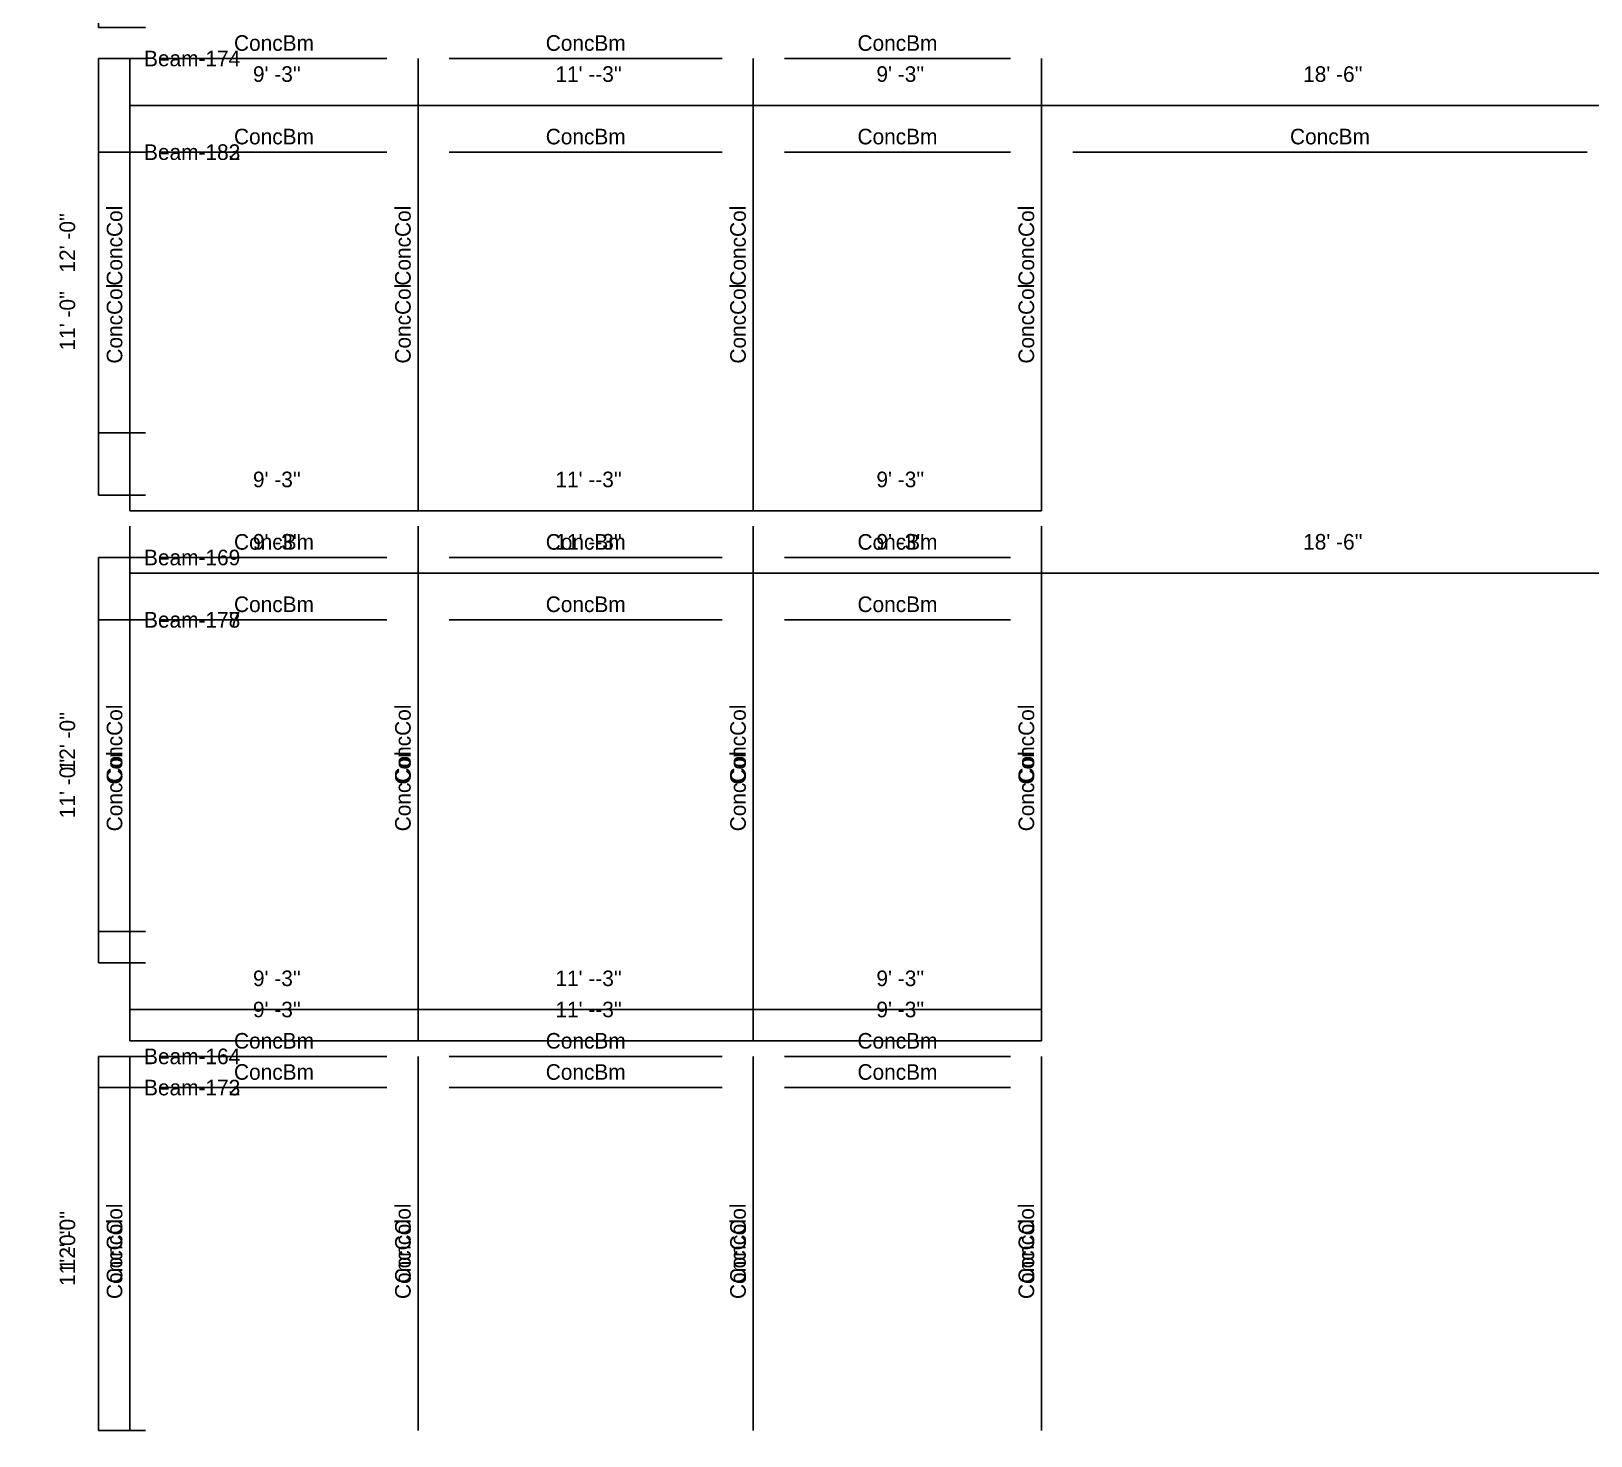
# Model space of a CAD drawing. Extents: x -38 to 2998, y -195 to 11529.
# Drawn here: x -38 to 562, y 5806 to 6347 of the extents above; entities that cross this region are included whole.
import ezdxf
from ezdxf.enums import TextEntityAlignment as Align

# ---------------------------------------------------------------- set-up
doc = ezdxf.new("R2010")
doc.units = 0
doc.header["$MEASUREMENT"] = 0
doc.layers.get('0').update_dxf_attribs({"linetype": 'CONTINUOUS'})
for name, color, linetype in [('CENTERLINES', 7, 'CONTINUOUS'), ('DIMENSIONS', 4, 'CONTINUOUS'), ('TEXT', 5, 'CONTINUOUS')]:
    doc.layers.add(name, color=color, linetype=linetype)
doc.dimstyles.get("Standard").update_dxf_attribs({"dimtxt": 0.18, "dimasz": 0.18, "dimexe": 0.18, "dimexo": 0.0625, "dimgap": 0.09, "dimtad": 0, "dimtih": 1, "dimtoh": 1, "dimdec": 4, "dimzin": 0, "dimtxsty": 'STANDARD', "dimcen": 0.09, "dimazin": 3, "dimtfac": 1, "dimtdec": 4, "dimtofl": 0, "dimtmove": 0, "dimatfit": 3, "dimtolj": 1, "dimtzin": 0})

# ---------------------------------------------------------------- blocks, each defined once
blk = doc.blocks.new('*D2263')
at = {"color": 1, "linetype": 'BYBLOCK'}
for points in [[(-8.29, 5948.29), (-7.23, 5947.23), (-16.77, 5956.77), (-15.71, 5955.71)], [(-8.29, 5804.29), (-7.23, 5803.23), (-16.77, 5812.77), (-15.71, 5811.71)]]:
    blk.add_solid(points, dxfattribs=at)
at = {"layer": 'DIMENSIONS', "color": 9, "linetype": 'BYBLOCK'}
for p, q in [((-12, 5952), (6, 5952)), ((-12, 5808), (6, 5808))]:
    blk.add_line(p, q, dxfattribs=at)
at = {"layer": 'DIMENSIONS', "color": 0, "linetype": 'BYBLOCK'}
blk.add_line((-12, 5808), (-12, 5952), dxfattribs=at)
at = {"layer": 'DIMENSIONS', "color": 0, "linetype": 'BYBLOCK', "insert": (-24, 5880), "char_height": 6, "attachment_point": 5, "rotation": 90}
blk.add_mtext("\\A1; 12' -0''", dxfattribs=at)
blk = doc.blocks.new('*D2264')
at = {"color": 1, "linetype": 'BYBLOCK'}
for points in [[(4.77, 5974.77), (3.71, 5973.71), (-3.71, 5966.29), (-4.77, 5965.23)], [(115.77, 5974.77), (114.71, 5973.71), (107.29, 5966.29), (106.23, 5965.23)]]:
    blk.add_solid(points, dxfattribs=at)
at = {"layer": 'DIMENSIONS', "color": 9, "linetype": 'BYBLOCK'}
for p, q in [((0, 5970), (0, 5988)), ((111, 5970), (111, 5988))]:
    blk.add_line(p, q, dxfattribs=at)
at = {"layer": 'DIMENSIONS', "color": 0, "linetype": 'BYBLOCK'}
blk.add_line((0, 5970), (111, 5970), dxfattribs=at)
at = {"layer": 'DIMENSIONS', "color": 0, "linetype": 'BYBLOCK', "insert": (55.5, 5982), "char_height": 6, "attachment_point": 5}
blk.add_mtext("\\A1; 9' -3''", dxfattribs=at)
blk = doc.blocks.new('*D2265')
at = {"color": 1, "linetype": 'BYBLOCK'}
for points in [[(115.77, 5974.77), (114.71, 5973.71), (107.29, 5966.29), (106.23, 5965.23)], [(244.77, 5974.77), (243.71, 5973.71), (236.29, 5966.29), (235.23, 5965.23)]]:
    blk.add_solid(points, dxfattribs=at)
at = {"layer": 'DIMENSIONS', "color": 9, "linetype": 'BYBLOCK'}
for p, q in [((111, 5970), (111, 5988)), ((240, 5970), (240, 5988))]:
    blk.add_line(p, q, dxfattribs=at)
at = {"layer": 'DIMENSIONS', "color": 0, "linetype": 'BYBLOCK'}
blk.add_line((111, 5970), (240, 5970), dxfattribs=at)
at = {"layer": 'DIMENSIONS', "color": 0, "linetype": 'BYBLOCK', "insert": (175.5, 5982), "char_height": 6, "attachment_point": 5}
blk.add_mtext("\\A1; 11' --3''", dxfattribs=at)
blk = doc.blocks.new('*D2266')
at = {"color": 1, "linetype": 'BYBLOCK'}
for points in [[(244.77, 5974.77), (243.71, 5973.71), (236.29, 5966.29), (235.23, 5965.23)], [(355.77, 5974.77), (354.71, 5973.71), (347.29, 5966.29), (346.23, 5965.23)]]:
    blk.add_solid(points, dxfattribs=at)
at = {"layer": 'DIMENSIONS', "color": 9, "linetype": 'BYBLOCK'}
for p, q in [((240, 5970), (240, 5988)), ((351, 5970), (351, 5988))]:
    blk.add_line(p, q, dxfattribs=at)
at = {"layer": 'DIMENSIONS', "color": 0, "linetype": 'BYBLOCK'}
blk.add_line((240, 5970), (351, 5970), dxfattribs=at)
at = {"layer": 'DIMENSIONS', "color": 0, "linetype": 'BYBLOCK', "insert": (295.5, 5982), "char_height": 6, "attachment_point": 5}
blk.add_mtext("\\A1; 9' -3''", dxfattribs=at)
blk = doc.blocks.new('*D2267')
at = {"color": 1, "linetype": 'BYBLOCK'}
for points in [[(-8.29, 6140.29), (-7.23, 6139.23), (-16.77, 6148.77), (-15.71, 6147.71)], [(-8.29, 5996.29), (-7.23, 5995.23), (-16.77, 6004.77), (-15.71, 6003.71)]]:
    blk.add_solid(points, dxfattribs=at)
at = {"layer": 'DIMENSIONS', "color": 9, "linetype": 'BYBLOCK'}
for p, q in [((-12, 6144), (6, 6144)), ((-12, 6000), (6, 6000))]:
    blk.add_line(p, q, dxfattribs=at)
at = {"layer": 'DIMENSIONS', "color": 0, "linetype": 'BYBLOCK'}
blk.add_line((-12, 6000), (-12, 6144), dxfattribs=at)
at = {"layer": 'DIMENSIONS', "color": 0, "linetype": 'BYBLOCK', "insert": (-24, 6072), "char_height": 6, "attachment_point": 5, "rotation": 90}
blk.add_mtext("\\A1; 12' -0''", dxfattribs=at)
blk = doc.blocks.new('*D2268')
at = {"color": 1, "linetype": 'BYBLOCK'}
for points in [[(4.77, 6166.77), (3.71, 6165.71), (-3.71, 6158.29), (-4.77, 6157.23)], [(115.77, 6166.77), (114.71, 6165.71), (107.29, 6158.29), (106.23, 6157.23)]]:
    blk.add_solid(points, dxfattribs=at)
at = {"layer": 'DIMENSIONS', "color": 9, "linetype": 'BYBLOCK'}
for p, q in [((0, 6162), (0, 6180)), ((111, 6162), (111, 6180))]:
    blk.add_line(p, q, dxfattribs=at)
at = {"layer": 'DIMENSIONS', "color": 0, "linetype": 'BYBLOCK'}
blk.add_line((0, 6162), (111, 6162), dxfattribs=at)
at = {"layer": 'DIMENSIONS', "color": 0, "linetype": 'BYBLOCK', "insert": (55.5, 6174), "char_height": 6, "attachment_point": 5}
blk.add_mtext("\\A1; 9' -3''", dxfattribs=at)
blk = doc.blocks.new('*D2269')
at = {"color": 1, "linetype": 'BYBLOCK'}
for points in [[(115.77, 6166.77), (114.71, 6165.71), (107.29, 6158.29), (106.23, 6157.23)], [(244.77, 6166.77), (243.71, 6165.71), (236.29, 6158.29), (235.23, 6157.23)]]:
    blk.add_solid(points, dxfattribs=at)
at = {"layer": 'DIMENSIONS', "color": 9, "linetype": 'BYBLOCK'}
for p, q in [((111, 6162), (111, 6180)), ((240, 6162), (240, 6180))]:
    blk.add_line(p, q, dxfattribs=at)
at = {"layer": 'DIMENSIONS', "color": 0, "linetype": 'BYBLOCK'}
blk.add_line((111, 6162), (240, 6162), dxfattribs=at)
at = {"layer": 'DIMENSIONS', "color": 0, "linetype": 'BYBLOCK', "insert": (175.5, 6174), "char_height": 6, "attachment_point": 5}
blk.add_mtext("\\A1; 11' --3''", dxfattribs=at)
blk = doc.blocks.new('*D2270')
at = {"color": 1, "linetype": 'BYBLOCK'}
for points in [[(244.77, 6166.77), (243.71, 6165.71), (236.29, 6158.29), (235.23, 6157.23)], [(355.77, 6166.77), (354.71, 6165.71), (347.29, 6158.29), (346.23, 6157.23)]]:
    blk.add_solid(points, dxfattribs=at)
at = {"layer": 'DIMENSIONS', "color": 9, "linetype": 'BYBLOCK'}
for p, q in [((240, 6162), (240, 6180)), ((351, 6162), (351, 6180))]:
    blk.add_line(p, q, dxfattribs=at)
at = {"layer": 'DIMENSIONS', "color": 0, "linetype": 'BYBLOCK'}
blk.add_line((240, 6162), (351, 6162), dxfattribs=at)
at = {"layer": 'DIMENSIONS', "color": 0, "linetype": 'BYBLOCK', "insert": (295.5, 6174), "char_height": 6, "attachment_point": 5}
blk.add_mtext("\\A1; 9' -3''", dxfattribs=at)
blk = doc.blocks.new('*D2271')
at = {"color": 1, "linetype": 'BYBLOCK'}
for points in [[(-8.29, 6332.29), (-7.23, 6331.23), (-16.77, 6340.77), (-15.71, 6339.71)], [(-8.29, 6188.29), (-7.23, 6187.23), (-16.77, 6196.77), (-15.71, 6195.71)]]:
    blk.add_solid(points, dxfattribs=at)
at = {"layer": 'DIMENSIONS', "color": 9, "linetype": 'BYBLOCK'}
for p, q in [((-12, 6336), (6, 6336)), ((-12, 6192), (6, 6192))]:
    blk.add_line(p, q, dxfattribs=at)
at = {"layer": 'DIMENSIONS', "color": 0, "linetype": 'BYBLOCK'}
blk.add_line((-12, 6192), (-12, 6336), dxfattribs=at)
at = {"layer": 'DIMENSIONS', "color": 0, "linetype": 'BYBLOCK', "insert": (-24, 6264), "char_height": 6, "attachment_point": 5, "rotation": 90}
blk.add_mtext("\\A1; 12' -0''", dxfattribs=at)
blk = doc.blocks.new('*D2272')
at = {"color": 1, "linetype": 'BYBLOCK'}
for points in [[(4.77, 6358.77), (3.71, 6357.71), (-3.71, 6350.29), (-4.77, 6349.23)], [(115.77, 6358.77), (114.71, 6357.71), (107.29, 6350.29), (106.23, 6349.23)]]:
    blk.add_solid(points, dxfattribs=at)
at = {"layer": 'DIMENSIONS', "color": 9, "linetype": 'BYBLOCK'}
for p, q in [((0, 6354), (0, 6372)), ((111, 6354), (111, 6372))]:
    blk.add_line(p, q, dxfattribs=at)
at = {"layer": 'DIMENSIONS', "color": 0, "linetype": 'BYBLOCK'}
blk.add_line((0, 6354), (111, 6354), dxfattribs=at)
at = {"layer": 'DIMENSIONS', "color": 0, "linetype": 'BYBLOCK', "insert": (55.5, 6366), "char_height": 6, "attachment_point": 5}
blk.add_mtext("\\A1; 9' -3''", dxfattribs=at)
blk = doc.blocks.new('*D2273')
at = {"color": 1, "linetype": 'BYBLOCK'}
for points in [[(115.77, 6358.77), (114.71, 6357.71), (107.29, 6350.29), (106.23, 6349.23)], [(244.77, 6358.77), (243.71, 6357.71), (236.29, 6350.29), (235.23, 6349.23)]]:
    blk.add_solid(points, dxfattribs=at)
at = {"layer": 'DIMENSIONS', "color": 9, "linetype": 'BYBLOCK'}
for p, q in [((111, 6354), (111, 6372)), ((240, 6354), (240, 6372))]:
    blk.add_line(p, q, dxfattribs=at)
at = {"layer": 'DIMENSIONS', "color": 0, "linetype": 'BYBLOCK'}
blk.add_line((111, 6354), (240, 6354), dxfattribs=at)
at = {"layer": 'DIMENSIONS', "color": 0, "linetype": 'BYBLOCK', "insert": (175.5, 6366), "char_height": 6, "attachment_point": 5}
blk.add_mtext("\\A1; 11' --3''", dxfattribs=at)
blk = doc.blocks.new('*D2274')
at = {"color": 1, "linetype": 'BYBLOCK'}
for points in [[(244.77, 6358.77), (243.71, 6357.71), (236.29, 6350.29), (235.23, 6349.23)], [(355.77, 6358.77), (354.71, 6357.71), (347.29, 6350.29), (346.23, 6349.23)]]:
    blk.add_solid(points, dxfattribs=at)
at = {"layer": 'DIMENSIONS', "color": 9, "linetype": 'BYBLOCK'}
for p, q in [((240, 6354), (240, 6372)), ((351, 6354), (351, 6372))]:
    blk.add_line(p, q, dxfattribs=at)
at = {"layer": 'DIMENSIONS', "color": 0, "linetype": 'BYBLOCK'}
blk.add_line((240, 6354), (351, 6354), dxfattribs=at)
at = {"layer": 'DIMENSIONS', "color": 0, "linetype": 'BYBLOCK', "insert": (295.5, 6366), "char_height": 6, "attachment_point": 5}
blk.add_mtext("\\A1; 9' -3''", dxfattribs=at)
blk = doc.blocks.new('*D2741')
at = {"color": 1, "linetype": 'BYBLOCK'}
for points in [[(-8.29, 5936.29), (-7.23, 5935.23), (-16.77, 5944.77), (-15.71, 5943.71)], [(-8.29, 5804.29), (-7.23, 5803.23), (-16.77, 5812.77), (-15.71, 5811.71)]]:
    blk.add_solid(points, dxfattribs=at)
at = {"layer": 'DIMENSIONS', "color": 9, "linetype": 'BYBLOCK'}
for p, q in [((-12, 5940), (6, 5940)), ((-12, 5808), (6, 5808))]:
    blk.add_line(p, q, dxfattribs=at)
at = {"layer": 'DIMENSIONS', "color": 0, "linetype": 'BYBLOCK'}
blk.add_line((-12, 5808), (-12, 5940), dxfattribs=at)
at = {"layer": 'DIMENSIONS', "color": 0, "linetype": 'BYBLOCK', "insert": (-24, 5874), "char_height": 6, "attachment_point": 5, "rotation": 90}
blk.add_mtext("\\A1; 11' -0''", dxfattribs=at)
blk = doc.blocks.new('*D2742')
at = {"color": 1, "linetype": 'BYBLOCK'}
for points in [[(4.77, 5962.77), (3.71, 5961.71), (-3.71, 5954.29), (-4.77, 5953.23)], [(115.77, 5962.77), (114.71, 5961.71), (107.29, 5954.29), (106.23, 5953.23)]]:
    blk.add_solid(points, dxfattribs=at)
at = {"layer": 'DIMENSIONS', "color": 9, "linetype": 'BYBLOCK'}
for p, q in [((0, 5958), (0, 5976)), ((111, 5958), (111, 5976))]:
    blk.add_line(p, q, dxfattribs=at)
at = {"layer": 'DIMENSIONS', "color": 0, "linetype": 'BYBLOCK'}
blk.add_line((0, 5958), (111, 5958), dxfattribs=at)
at = {"layer": 'DIMENSIONS', "color": 0, "linetype": 'BYBLOCK', "insert": (55.5, 5970), "char_height": 6, "attachment_point": 5}
blk.add_mtext("\\A1; 9' -3''", dxfattribs=at)
blk = doc.blocks.new('*D2743')
at = {"color": 1, "linetype": 'BYBLOCK'}
for points in [[(115.77, 5962.77), (114.71, 5961.71), (107.29, 5954.29), (106.23, 5953.23)], [(244.77, 5962.77), (243.71, 5961.71), (236.29, 5954.29), (235.23, 5953.23)]]:
    blk.add_solid(points, dxfattribs=at)
at = {"layer": 'DIMENSIONS', "color": 9, "linetype": 'BYBLOCK'}
for p, q in [((111, 5958), (111, 5976)), ((240, 5958), (240, 5976))]:
    blk.add_line(p, q, dxfattribs=at)
at = {"layer": 'DIMENSIONS', "color": 0, "linetype": 'BYBLOCK'}
blk.add_line((111, 5958), (240, 5958), dxfattribs=at)
at = {"layer": 'DIMENSIONS', "color": 0, "linetype": 'BYBLOCK', "insert": (175.5, 5970), "char_height": 6, "attachment_point": 5}
blk.add_mtext("\\A1; 11' --3''", dxfattribs=at)
blk = doc.blocks.new('*D2744')
at = {"color": 1, "linetype": 'BYBLOCK'}
for points in [[(244.77, 5962.77), (243.71, 5961.71), (236.29, 5954.29), (235.23, 5953.23)], [(355.77, 5962.77), (354.71, 5961.71), (347.29, 5954.29), (346.23, 5953.23)]]:
    blk.add_solid(points, dxfattribs=at)
at = {"layer": 'DIMENSIONS', "color": 9, "linetype": 'BYBLOCK'}
for p, q in [((240, 5958), (240, 5976)), ((351, 5958), (351, 5976))]:
    blk.add_line(p, q, dxfattribs=at)
at = {"layer": 'DIMENSIONS', "color": 0, "linetype": 'BYBLOCK'}
blk.add_line((240, 5958), (351, 5958), dxfattribs=at)
at = {"layer": 'DIMENSIONS', "color": 0, "linetype": 'BYBLOCK', "insert": (295.5, 5970), "char_height": 6, "attachment_point": 5}
blk.add_mtext("\\A1; 9' -3''", dxfattribs=at)
blk = doc.blocks.new('*D2745')
at = {"color": 1, "linetype": 'BYBLOCK'}
for points in [[(-8.29, 6116.29), (-7.23, 6115.23), (-16.77, 6124.77), (-15.71, 6123.71)], [(-8.29, 5984.29), (-7.23, 5983.23), (-16.77, 5992.77), (-15.71, 5991.71)]]:
    blk.add_solid(points, dxfattribs=at)
at = {"layer": 'DIMENSIONS', "color": 9, "linetype": 'BYBLOCK'}
for p, q in [((-12, 6120), (6, 6120)), ((-12, 5988), (6, 5988))]:
    blk.add_line(p, q, dxfattribs=at)
at = {"layer": 'DIMENSIONS', "color": 0, "linetype": 'BYBLOCK'}
blk.add_line((-12, 5988), (-12, 6120), dxfattribs=at)
at = {"layer": 'DIMENSIONS', "color": 0, "linetype": 'BYBLOCK', "insert": (-24, 6054), "char_height": 6, "attachment_point": 5, "rotation": 90}
blk.add_mtext("\\A1; 11' -0''", dxfattribs=at)
blk = doc.blocks.new('*D2746')
at = {"color": 1, "linetype": 'BYBLOCK'}
for points in [[(4.77, 6142.77), (3.71, 6141.71), (-3.71, 6134.29), (-4.77, 6133.23)], [(115.77, 6142.77), (114.71, 6141.71), (107.29, 6134.29), (106.23, 6133.23)]]:
    blk.add_solid(points, dxfattribs=at)
at = {"layer": 'DIMENSIONS', "color": 9, "linetype": 'BYBLOCK'}
for p, q in [((0, 6138), (0, 6156)), ((111, 6138), (111, 6156))]:
    blk.add_line(p, q, dxfattribs=at)
at = {"layer": 'DIMENSIONS', "color": 0, "linetype": 'BYBLOCK'}
blk.add_line((0, 6138), (111, 6138), dxfattribs=at)
at = {"layer": 'DIMENSIONS', "color": 0, "linetype": 'BYBLOCK', "insert": (55.5, 6150), "char_height": 6, "attachment_point": 5}
blk.add_mtext("\\A1; 9' -3''", dxfattribs=at)
blk = doc.blocks.new('*D2747')
at = {"color": 1, "linetype": 'BYBLOCK'}
for points in [[(115.77, 6142.77), (114.71, 6141.71), (107.29, 6134.29), (106.23, 6133.23)], [(244.77, 6142.77), (243.71, 6141.71), (236.29, 6134.29), (235.23, 6133.23)]]:
    blk.add_solid(points, dxfattribs=at)
at = {"layer": 'DIMENSIONS', "color": 9, "linetype": 'BYBLOCK'}
for p, q in [((111, 6138), (111, 6156)), ((240, 6138), (240, 6156))]:
    blk.add_line(p, q, dxfattribs=at)
at = {"layer": 'DIMENSIONS', "color": 0, "linetype": 'BYBLOCK'}
blk.add_line((111, 6138), (240, 6138), dxfattribs=at)
at = {"layer": 'DIMENSIONS', "color": 0, "linetype": 'BYBLOCK', "insert": (175.5, 6150), "char_height": 6, "attachment_point": 5}
blk.add_mtext("\\A1; 11' --3''", dxfattribs=at)
blk = doc.blocks.new('*D2748')
at = {"color": 1, "linetype": 'BYBLOCK'}
for points in [[(244.77, 6142.77), (243.71, 6141.71), (236.29, 6134.29), (235.23, 6133.23)], [(355.77, 6142.77), (354.71, 6141.71), (347.29, 6134.29), (346.23, 6133.23)]]:
    blk.add_solid(points, dxfattribs=at)
at = {"layer": 'DIMENSIONS', "color": 9, "linetype": 'BYBLOCK'}
for p, q in [((240, 6138), (240, 6156)), ((351, 6138), (351, 6156))]:
    blk.add_line(p, q, dxfattribs=at)
at = {"layer": 'DIMENSIONS', "color": 0, "linetype": 'BYBLOCK'}
blk.add_line((240, 6138), (351, 6138), dxfattribs=at)
at = {"layer": 'DIMENSIONS', "color": 0, "linetype": 'BYBLOCK', "insert": (295.5, 6150), "char_height": 6, "attachment_point": 5}
blk.add_mtext("\\A1; 9' -3''", dxfattribs=at)
blk = doc.blocks.new('*D2749')
at = {"color": 1, "linetype": 'BYBLOCK'}
for points in [[(355.77, 6142.77), (354.71, 6141.71), (347.29, 6134.29), (346.23, 6133.23)], [(577.77, 6142.77), (576.71, 6141.71), (569.29, 6134.29), (568.23, 6133.23)]]:
    blk.add_solid(points, dxfattribs=at)
at = {"layer": 'DIMENSIONS', "color": 9, "linetype": 'BYBLOCK'}
for p, q in [((351, 6138), (351, 6156)), ((573, 6138), (573, 6156))]:
    blk.add_line(p, q, dxfattribs=at)
at = {"layer": 'DIMENSIONS', "color": 0, "linetype": 'BYBLOCK'}
blk.add_line((351, 6138), (573, 6138), dxfattribs=at)
at = {"layer": 'DIMENSIONS', "color": 0, "linetype": 'BYBLOCK', "insert": (462, 6150), "char_height": 6, "attachment_point": 5}
blk.add_mtext("\\A1; 18' -6''", dxfattribs=at)
blk = doc.blocks.new('*D2761')
at = {"color": 1, "linetype": 'BYBLOCK'}
for points in [[(-8.29, 6296.29), (-7.23, 6295.23), (-16.77, 6304.77), (-15.71, 6303.71)], [(-8.29, 6164.29), (-7.23, 6163.23), (-16.77, 6172.77), (-15.71, 6171.71)]]:
    blk.add_solid(points, dxfattribs=at)
at = {"layer": 'DIMENSIONS', "color": 9, "linetype": 'BYBLOCK'}
for p, q in [((-12, 6300), (6, 6300)), ((-12, 6168), (6, 6168))]:
    blk.add_line(p, q, dxfattribs=at)
at = {"layer": 'DIMENSIONS', "color": 0, "linetype": 'BYBLOCK'}
blk.add_line((-12, 6168), (-12, 6300), dxfattribs=at)
at = {"layer": 'DIMENSIONS', "color": 0, "linetype": 'BYBLOCK', "insert": (-24, 6234), "char_height": 6, "attachment_point": 5, "rotation": 90}
blk.add_mtext("\\A1; 11' -0''", dxfattribs=at)
blk = doc.blocks.new('*D2762')
at = {"color": 1, "linetype": 'BYBLOCK'}
for points in [[(4.77, 6322.77), (3.71, 6321.71), (-3.71, 6314.29), (-4.77, 6313.23)], [(115.77, 6322.77), (114.71, 6321.71), (107.29, 6314.29), (106.23, 6313.23)]]:
    blk.add_solid(points, dxfattribs=at)
at = {"layer": 'DIMENSIONS', "color": 9, "linetype": 'BYBLOCK'}
for p, q in [((0, 6318), (0, 6336)), ((111, 6318), (111, 6336))]:
    blk.add_line(p, q, dxfattribs=at)
at = {"layer": 'DIMENSIONS', "color": 0, "linetype": 'BYBLOCK'}
blk.add_line((0, 6318), (111, 6318), dxfattribs=at)
at = {"layer": 'DIMENSIONS', "color": 0, "linetype": 'BYBLOCK', "insert": (55.5, 6330), "char_height": 6, "attachment_point": 5}
blk.add_mtext("\\A1; 9' -3''", dxfattribs=at)
blk = doc.blocks.new('*D2763')
at = {"color": 1, "linetype": 'BYBLOCK'}
for points in [[(115.77, 6322.77), (114.71, 6321.71), (107.29, 6314.29), (106.23, 6313.23)], [(244.77, 6322.77), (243.71, 6321.71), (236.29, 6314.29), (235.23, 6313.23)]]:
    blk.add_solid(points, dxfattribs=at)
at = {"layer": 'DIMENSIONS', "color": 9, "linetype": 'BYBLOCK'}
for p, q in [((111, 6318), (111, 6336)), ((240, 6318), (240, 6336))]:
    blk.add_line(p, q, dxfattribs=at)
at = {"layer": 'DIMENSIONS', "color": 0, "linetype": 'BYBLOCK'}
blk.add_line((111, 6318), (240, 6318), dxfattribs=at)
at = {"layer": 'DIMENSIONS', "color": 0, "linetype": 'BYBLOCK', "insert": (175.5, 6330), "char_height": 6, "attachment_point": 5}
blk.add_mtext("\\A1; 11' --3''", dxfattribs=at)
blk = doc.blocks.new('*D2764')
at = {"color": 1, "linetype": 'BYBLOCK'}
for points in [[(244.77, 6322.77), (243.71, 6321.71), (236.29, 6314.29), (235.23, 6313.23)], [(355.77, 6322.77), (354.71, 6321.71), (347.29, 6314.29), (346.23, 6313.23)]]:
    blk.add_solid(points, dxfattribs=at)
at = {"layer": 'DIMENSIONS', "color": 9, "linetype": 'BYBLOCK'}
for p, q in [((240, 6318), (240, 6336)), ((351, 6318), (351, 6336))]:
    blk.add_line(p, q, dxfattribs=at)
at = {"layer": 'DIMENSIONS', "color": 0, "linetype": 'BYBLOCK'}
blk.add_line((240, 6318), (351, 6318), dxfattribs=at)
at = {"layer": 'DIMENSIONS', "color": 0, "linetype": 'BYBLOCK', "insert": (295.5, 6330), "char_height": 6, "attachment_point": 5}
blk.add_mtext("\\A1; 9' -3''", dxfattribs=at)
blk = doc.blocks.new('*D2765')
at = {"color": 1, "linetype": 'BYBLOCK'}
for points in [[(355.77, 6322.77), (354.71, 6321.71), (347.29, 6314.29), (346.23, 6313.23)], [(577.77, 6322.77), (576.71, 6321.71), (569.29, 6314.29), (568.23, 6313.23)]]:
    blk.add_solid(points, dxfattribs=at)
at = {"layer": 'DIMENSIONS', "color": 9, "linetype": 'BYBLOCK'}
for p, q in [((351, 6318), (351, 6336)), ((573, 6318), (573, 6336))]:
    blk.add_line(p, q, dxfattribs=at)
at = {"layer": 'DIMENSIONS', "color": 0, "linetype": 'BYBLOCK'}
blk.add_line((351, 6318), (573, 6318), dxfattribs=at)
at = {"layer": 'DIMENSIONS', "color": 0, "linetype": 'BYBLOCK', "insert": (462, 6330), "char_height": 6, "attachment_point": 5}
blk.add_mtext("\\A1; 18' -6''", dxfattribs=at)
blk = doc.blocks.new('*D2777')
at = {"color": 1, "linetype": 'BYBLOCK'}
for points in [[(-8.29, 6476.29), (-7.23, 6475.23), (-16.77, 6484.77), (-15.71, 6483.71)], [(-8.29, 6344.29), (-7.23, 6343.23), (-16.77, 6352.77), (-15.71, 6351.71)]]:
    blk.add_solid(points, dxfattribs=at)
at = {"layer": 'DIMENSIONS', "color": 9, "linetype": 'BYBLOCK'}
for p, q in [((-12, 6480), (6, 6480)), ((-12, 6348), (6, 6348))]:
    blk.add_line(p, q, dxfattribs=at)
at = {"layer": 'DIMENSIONS', "color": 0, "linetype": 'BYBLOCK'}
blk.add_line((-12, 6348), (-12, 6480), dxfattribs=at)
at = {"layer": 'DIMENSIONS', "color": 0, "linetype": 'BYBLOCK', "insert": (-24, 6414), "char_height": 6, "attachment_point": 5, "rotation": 90}
blk.add_mtext("\\A1; 11' -0''", dxfattribs=at)
blk = doc.blocks.new('*D3211')
at = {"color": 1, "linetype": 'BYBLOCK'}
for points in [[(-8.29, 5936.29), (-7.23, 5935.23), (-16.77, 5944.77), (-15.71, 5943.71)], [(-8.29, 5804.29), (-7.23, 5803.23), (-16.77, 5812.77), (-15.71, 5811.71)]]:
    blk.add_solid(points, dxfattribs=at)
at = {"layer": 'DIMENSIONS', "color": 9, "linetype": 'BYBLOCK'}
for p, q in [((-12, 5940), (6, 5940)), ((-12, 5808), (6, 5808))]:
    blk.add_line(p, q, dxfattribs=at)
at = {"layer": 'DIMENSIONS', "color": 0, "linetype": 'BYBLOCK'}
blk.add_line((-12, 5808), (-12, 5940), dxfattribs=at)
at = {"layer": 'DIMENSIONS', "color": 0, "linetype": 'BYBLOCK', "insert": (-24, 5874), "char_height": 6, "attachment_point": 5, "rotation": 90}
blk.add_mtext("\\A1; 11' -0''", dxfattribs=at)
blk = doc.blocks.new('*D3212')
at = {"color": 1, "linetype": 'BYBLOCK'}
for points in [[(4.77, 5962.77), (3.71, 5961.71), (-3.71, 5954.29), (-4.77, 5953.23)], [(115.77, 5962.77), (114.71, 5961.71), (107.29, 5954.29), (106.23, 5953.23)]]:
    blk.add_solid(points, dxfattribs=at)
at = {"layer": 'DIMENSIONS', "color": 9, "linetype": 'BYBLOCK'}
for p, q in [((0, 5958), (0, 5976)), ((111, 5958), (111, 5976))]:
    blk.add_line(p, q, dxfattribs=at)
at = {"layer": 'DIMENSIONS', "color": 0, "linetype": 'BYBLOCK'}
blk.add_line((0, 5958), (111, 5958), dxfattribs=at)
at = {"layer": 'DIMENSIONS', "color": 0, "linetype": 'BYBLOCK', "insert": (55.5, 5970), "char_height": 6, "attachment_point": 5}
blk.add_mtext("\\A1; 9' -3''", dxfattribs=at)
blk = doc.blocks.new('*D3213')
at = {"color": 1, "linetype": 'BYBLOCK'}
for points in [[(115.77, 5962.77), (114.71, 5961.71), (107.29, 5954.29), (106.23, 5953.23)], [(244.77, 5962.77), (243.71, 5961.71), (236.29, 5954.29), (235.23, 5953.23)]]:
    blk.add_solid(points, dxfattribs=at)
at = {"layer": 'DIMENSIONS', "color": 9, "linetype": 'BYBLOCK'}
for p, q in [((111, 5958), (111, 5976)), ((240, 5958), (240, 5976))]:
    blk.add_line(p, q, dxfattribs=at)
at = {"layer": 'DIMENSIONS', "color": 0, "linetype": 'BYBLOCK'}
blk.add_line((111, 5958), (240, 5958), dxfattribs=at)
at = {"layer": 'DIMENSIONS', "color": 0, "linetype": 'BYBLOCK', "insert": (175.5, 5970), "char_height": 6, "attachment_point": 5}
blk.add_mtext("\\A1; 11' --3''", dxfattribs=at)
blk = doc.blocks.new('*D3214')
at = {"color": 1, "linetype": 'BYBLOCK'}
for points in [[(244.77, 5962.77), (243.71, 5961.71), (236.29, 5954.29), (235.23, 5953.23)], [(355.77, 5962.77), (354.71, 5961.71), (347.29, 5954.29), (346.23, 5953.23)]]:
    blk.add_solid(points, dxfattribs=at)
at = {"layer": 'DIMENSIONS', "color": 9, "linetype": 'BYBLOCK'}
for p, q in [((240, 5958), (240, 5976)), ((351, 5958), (351, 5976))]:
    blk.add_line(p, q, dxfattribs=at)
at = {"layer": 'DIMENSIONS', "color": 0, "linetype": 'BYBLOCK'}
blk.add_line((240, 5958), (351, 5958), dxfattribs=at)
at = {"layer": 'DIMENSIONS', "color": 0, "linetype": 'BYBLOCK', "insert": (295.5, 5970), "char_height": 6, "attachment_point": 5}
blk.add_mtext("\\A1; 9' -3''", dxfattribs=at)
blk = doc.blocks.new('*D3215')
at = {"color": 1, "linetype": 'BYBLOCK'}
for points in [[(-8.29, 6116.29), (-7.23, 6115.23), (-16.77, 6124.77), (-15.71, 6123.71)], [(-8.29, 5984.29), (-7.23, 5983.23), (-16.77, 5992.77), (-15.71, 5991.71)]]:
    blk.add_solid(points, dxfattribs=at)
at = {"layer": 'DIMENSIONS', "color": 9, "linetype": 'BYBLOCK'}
for p, q in [((-12, 6120), (6, 6120)), ((-12, 5988), (6, 5988))]:
    blk.add_line(p, q, dxfattribs=at)
at = {"layer": 'DIMENSIONS', "color": 0, "linetype": 'BYBLOCK'}
blk.add_line((-12, 5988), (-12, 6120), dxfattribs=at)
at = {"layer": 'DIMENSIONS', "color": 0, "linetype": 'BYBLOCK', "insert": (-24, 6054), "char_height": 6, "attachment_point": 5, "rotation": 90}
blk.add_mtext("\\A1; 11' -0''", dxfattribs=at)
blk = doc.blocks.new('*D3216')
at = {"color": 1, "linetype": 'BYBLOCK'}
for points in [[(4.77, 6142.77), (3.71, 6141.71), (-3.71, 6134.29), (-4.77, 6133.23)], [(115.77, 6142.77), (114.71, 6141.71), (107.29, 6134.29), (106.23, 6133.23)]]:
    blk.add_solid(points, dxfattribs=at)
at = {"layer": 'DIMENSIONS', "color": 9, "linetype": 'BYBLOCK'}
for p, q in [((0, 6138), (0, 6156)), ((111, 6138), (111, 6156))]:
    blk.add_line(p, q, dxfattribs=at)
at = {"layer": 'DIMENSIONS', "color": 0, "linetype": 'BYBLOCK'}
blk.add_line((0, 6138), (111, 6138), dxfattribs=at)
at = {"layer": 'DIMENSIONS', "color": 0, "linetype": 'BYBLOCK', "insert": (55.5, 6150), "char_height": 6, "attachment_point": 5}
blk.add_mtext("\\A1; 9' -3''", dxfattribs=at)
blk = doc.blocks.new('*D3217')
at = {"color": 1, "linetype": 'BYBLOCK'}
for points in [[(115.77, 6142.77), (114.71, 6141.71), (107.29, 6134.29), (106.23, 6133.23)], [(244.77, 6142.77), (243.71, 6141.71), (236.29, 6134.29), (235.23, 6133.23)]]:
    blk.add_solid(points, dxfattribs=at)
at = {"layer": 'DIMENSIONS', "color": 9, "linetype": 'BYBLOCK'}
for p, q in [((111, 6138), (111, 6156)), ((240, 6138), (240, 6156))]:
    blk.add_line(p, q, dxfattribs=at)
at = {"layer": 'DIMENSIONS', "color": 0, "linetype": 'BYBLOCK'}
blk.add_line((111, 6138), (240, 6138), dxfattribs=at)
at = {"layer": 'DIMENSIONS', "color": 0, "linetype": 'BYBLOCK', "insert": (175.5, 6150), "char_height": 6, "attachment_point": 5}
blk.add_mtext("\\A1; 11' --3''", dxfattribs=at)
blk = doc.blocks.new('*D3218')
at = {"color": 1, "linetype": 'BYBLOCK'}
for points in [[(244.77, 6142.77), (243.71, 6141.71), (236.29, 6134.29), (235.23, 6133.23)], [(355.77, 6142.77), (354.71, 6141.71), (347.29, 6134.29), (346.23, 6133.23)]]:
    blk.add_solid(points, dxfattribs=at)
at = {"layer": 'DIMENSIONS', "color": 9, "linetype": 'BYBLOCK'}
for p, q in [((240, 6138), (240, 6156)), ((351, 6138), (351, 6156))]:
    blk.add_line(p, q, dxfattribs=at)
at = {"layer": 'DIMENSIONS', "color": 0, "linetype": 'BYBLOCK'}
blk.add_line((240, 6138), (351, 6138), dxfattribs=at)
at = {"layer": 'DIMENSIONS', "color": 0, "linetype": 'BYBLOCK', "insert": (295.5, 6150), "char_height": 6, "attachment_point": 5}
blk.add_mtext("\\A1; 9' -3''", dxfattribs=at)
blk = doc.blocks.new('*D3219')
at = {"color": 1, "linetype": 'BYBLOCK'}
for points in [[(355.77, 6142.77), (354.71, 6141.71), (347.29, 6134.29), (346.23, 6133.23)], [(577.77, 6142.77), (576.71, 6141.71), (569.29, 6134.29), (568.23, 6133.23)]]:
    blk.add_solid(points, dxfattribs=at)
at = {"layer": 'DIMENSIONS', "color": 9, "linetype": 'BYBLOCK'}
for p, q in [((351, 6138), (351, 6156)), ((573, 6138), (573, 6156))]:
    blk.add_line(p, q, dxfattribs=at)
at = {"layer": 'DIMENSIONS', "color": 0, "linetype": 'BYBLOCK'}
blk.add_line((351, 6138), (573, 6138), dxfattribs=at)
at = {"layer": 'DIMENSIONS', "color": 0, "linetype": 'BYBLOCK', "insert": (462, 6150), "char_height": 6, "attachment_point": 5}
blk.add_mtext("\\A1; 18' -6''", dxfattribs=at)
blk = doc.blocks.new('*D3231')
at = {"color": 1, "linetype": 'BYBLOCK'}
for points in [[(-8.29, 6296.29), (-7.23, 6295.23), (-16.77, 6304.77), (-15.71, 6303.71)], [(-8.29, 6164.29), (-7.23, 6163.23), (-16.77, 6172.77), (-15.71, 6171.71)]]:
    blk.add_solid(points, dxfattribs=at)
at = {"layer": 'DIMENSIONS', "color": 9, "linetype": 'BYBLOCK'}
for p, q in [((-12, 6300), (6, 6300)), ((-12, 6168), (6, 6168))]:
    blk.add_line(p, q, dxfattribs=at)
at = {"layer": 'DIMENSIONS', "color": 0, "linetype": 'BYBLOCK'}
blk.add_line((-12, 6168), (-12, 6300), dxfattribs=at)
at = {"layer": 'DIMENSIONS', "color": 0, "linetype": 'BYBLOCK', "insert": (-24, 6234), "char_height": 6, "attachment_point": 5, "rotation": 90}
blk.add_mtext("\\A1; 11' -0''", dxfattribs=at)
blk = doc.blocks.new('*D3232')
at = {"color": 1, "linetype": 'BYBLOCK'}
for points in [[(4.77, 6322.77), (3.71, 6321.71), (-3.71, 6314.29), (-4.77, 6313.23)], [(115.77, 6322.77), (114.71, 6321.71), (107.29, 6314.29), (106.23, 6313.23)]]:
    blk.add_solid(points, dxfattribs=at)
at = {"layer": 'DIMENSIONS', "color": 9, "linetype": 'BYBLOCK'}
for p, q in [((0, 6318), (0, 6336)), ((111, 6318), (111, 6336))]:
    blk.add_line(p, q, dxfattribs=at)
at = {"layer": 'DIMENSIONS', "color": 0, "linetype": 'BYBLOCK'}
blk.add_line((0, 6318), (111, 6318), dxfattribs=at)
at = {"layer": 'DIMENSIONS', "color": 0, "linetype": 'BYBLOCK', "insert": (55.5, 6330), "char_height": 6, "attachment_point": 5}
blk.add_mtext("\\A1; 9' -3''", dxfattribs=at)
blk = doc.blocks.new('*D3233')
at = {"color": 1, "linetype": 'BYBLOCK'}
for points in [[(115.77, 6322.77), (114.71, 6321.71), (107.29, 6314.29), (106.23, 6313.23)], [(244.77, 6322.77), (243.71, 6321.71), (236.29, 6314.29), (235.23, 6313.23)]]:
    blk.add_solid(points, dxfattribs=at)
at = {"layer": 'DIMENSIONS', "color": 9, "linetype": 'BYBLOCK'}
for p, q in [((111, 6318), (111, 6336)), ((240, 6318), (240, 6336))]:
    blk.add_line(p, q, dxfattribs=at)
at = {"layer": 'DIMENSIONS', "color": 0, "linetype": 'BYBLOCK'}
blk.add_line((111, 6318), (240, 6318), dxfattribs=at)
at = {"layer": 'DIMENSIONS', "color": 0, "linetype": 'BYBLOCK', "insert": (175.5, 6330), "char_height": 6, "attachment_point": 5}
blk.add_mtext("\\A1; 11' --3''", dxfattribs=at)
blk = doc.blocks.new('*D3234')
at = {"color": 1, "linetype": 'BYBLOCK'}
for points in [[(244.77, 6322.77), (243.71, 6321.71), (236.29, 6314.29), (235.23, 6313.23)], [(355.77, 6322.77), (354.71, 6321.71), (347.29, 6314.29), (346.23, 6313.23)]]:
    blk.add_solid(points, dxfattribs=at)
at = {"layer": 'DIMENSIONS', "color": 9, "linetype": 'BYBLOCK'}
for p, q in [((240, 6318), (240, 6336)), ((351, 6318), (351, 6336))]:
    blk.add_line(p, q, dxfattribs=at)
at = {"layer": 'DIMENSIONS', "color": 0, "linetype": 'BYBLOCK'}
blk.add_line((240, 6318), (351, 6318), dxfattribs=at)
at = {"layer": 'DIMENSIONS', "color": 0, "linetype": 'BYBLOCK', "insert": (295.5, 6330), "char_height": 6, "attachment_point": 5}
blk.add_mtext("\\A1; 9' -3''", dxfattribs=at)
blk = doc.blocks.new('*D3235')
at = {"color": 1, "linetype": 'BYBLOCK'}
for points in [[(355.77, 6322.77), (354.71, 6321.71), (347.29, 6314.29), (346.23, 6313.23)], [(577.77, 6322.77), (576.71, 6321.71), (569.29, 6314.29), (568.23, 6313.23)]]:
    blk.add_solid(points, dxfattribs=at)
at = {"layer": 'DIMENSIONS', "color": 9, "linetype": 'BYBLOCK'}
for p, q in [((351, 6318), (351, 6336)), ((573, 6318), (573, 6336))]:
    blk.add_line(p, q, dxfattribs=at)
at = {"layer": 'DIMENSIONS', "color": 0, "linetype": 'BYBLOCK'}
blk.add_line((351, 6318), (573, 6318), dxfattribs=at)
at = {"layer": 'DIMENSIONS', "color": 0, "linetype": 'BYBLOCK', "insert": (462, 6330), "char_height": 6, "attachment_point": 5}
blk.add_mtext("\\A1; 18' -6''", dxfattribs=at)
blk = doc.blocks.new('*D3247')
at = {"color": 1, "linetype": 'BYBLOCK'}
for points in [[(-8.29, 6476.29), (-7.23, 6475.23), (-16.77, 6484.77), (-15.71, 6483.71)], [(-8.29, 6344.29), (-7.23, 6343.23), (-16.77, 6352.77), (-15.71, 6351.71)]]:
    blk.add_solid(points, dxfattribs=at)
at = {"layer": 'DIMENSIONS', "color": 9, "linetype": 'BYBLOCK'}
for p, q in [((-12, 6480), (6, 6480)), ((-12, 6348), (6, 6348))]:
    blk.add_line(p, q, dxfattribs=at)
at = {"layer": 'DIMENSIONS', "color": 0, "linetype": 'BYBLOCK'}
blk.add_line((-12, 6348), (-12, 6480), dxfattribs=at)
at = {"layer": 'DIMENSIONS', "color": 0, "linetype": 'BYBLOCK', "insert": (-24, 6414), "char_height": 6, "attachment_point": 5, "rotation": 90}
blk.add_mtext("\\A1; 11' -0''", dxfattribs=at)

msp = doc.modelspace()

# ---------------------------------------------------------------- linework, layer by layer
at = {"layer": 'CENTERLINES', "color": 0, "linetype": 'CONTINUOUS'}
for p, q in [((0, 6192), (0, 6336)), ((12, 6336), (99, 6336)), ((111, 6192), (111, 6336)), ((123, 6336), (228, 6336)), ((240, 6192), (240, 6336)), ((252, 6336), (339, 6336)), ((351, 6192), (351, 6336)), ((0, 6168), (0, 6300)), ((0, 6168), (0, 6300)), ((12, 6300), (99, 6300)), ((12, 6300), (99, 6300)), ((111, 6168), (111, 6300)), ((111, 6168), (111, 6300)), ((123, 6300), (228, 6300)), ((123, 6300), (228, 6300)), ((240, 6168), (240, 6300)), ((240, 6168), (240, 6300)), ((252, 6300), (339, 6300)), ((252, 6300), (339, 6300)), ((351, 6168), (351, 6300)), ((351, 6168), (351, 6300)), ((363, 6300), (561, 6300)), ((363, 6300), (561, 6300)), ((0, 6000), (0, 6144)), ((12, 6144), (99, 6144)), ((111, 6000), (111, 6144)), ((123, 6144), (228, 6144)), ((240, 6000), (240, 6144)), ((252, 6144), (339, 6144)), ((351, 6000), (351, 6144)), ((0, 5988), (0, 6120)), ((0, 5988), (0, 6120)), ((12, 6120), (99, 6120)), ((12, 6120), (99, 6120)), ((111, 5988), (111, 6120)), ((111, 5988), (111, 6120)), ((123, 6120), (228, 6120)), ((123, 6120), (228, 6120)), ((240, 5988), (240, 6120)), ((240, 5988), (240, 6120)), ((252, 6120), (339, 6120)), ((252, 6120), (339, 6120)), ((351, 5988), (351, 6120)), ((351, 5988), (351, 6120)), ((0, 5808), (0, 5952)), ((12, 5952), (99, 5952)), ((111, 5808), (111, 5952)), ((123, 5952), (228, 5952)), ((240, 5808), (240, 5952)), ((252, 5952), (339, 5952)), ((351, 5808), (351, 5952)), ((0, 5808), (0, 5940)), ((0, 5808), (0, 5940)), ((12, 5940), (99, 5940)), ((12, 5940), (99, 5940)), ((111, 5808), (111, 5940)), ((111, 5808), (111, 5940)), ((123, 5940), (228, 5940)), ((123, 5940), (228, 5940)), ((240, 5808), (240, 5940)), ((240, 5808), (240, 5940)), ((252, 5940), (339, 5940)), ((252, 5940), (339, 5940)), ((351, 5808), (351, 5940)), ((351, 5808), (351, 5940))]:
    msp.add_line(p, q, dxfattribs=at)

# ---------------------------------------------------------------- texts
at = {"layer": 'TEXT', "color": 0}
for s, p in [('ConcBm', (55.5, 6342)), ('ConcBm', (175.5, 6342)), ('ConcBm', (295.5, 6342)), ('Beam-174', (24, 6336)), ('ConcBm', (55.5, 6306)), ('ConcBm', (55.5, 6306)), ('ConcBm', (175.5, 6306)), ('ConcBm', (175.5, 6306)), ('ConcBm', (295.5, 6306)), ('ConcBm', (295.5, 6306)), ('ConcBm', (462, 6306)), ('ConcBm', (462, 6306)), ('Beam-183', (24, 6300)), ('Beam-182', (24, 6300)), ('ConcBm', (55.5, 6150)), ('ConcBm', (175.5, 6150)), ('ConcBm', (295.5, 6150)), ('Beam-169', (24, 6144)), ('ConcBm', (55.5, 6126)), ('ConcBm', (55.5, 6126)), ('ConcBm', (175.5, 6126)), ('ConcBm', (175.5, 6126)), ('ConcBm', (295.5, 6126)), ('ConcBm', (295.5, 6126)), ('Beam-178', (24, 6120)), ('Beam-177', (24, 6120)), ('ConcBm', (55.5, 5958)), ('ConcBm', (175.5, 5958)), ('ConcBm', (295.5, 5958)), ('Beam-164', (24, 5952)), ('ConcBm', (55.5, 5946)), ('ConcBm', (55.5, 5946)), ('ConcBm', (175.5, 5946)), ('ConcBm', (175.5, 5946)), ('ConcBm', (295.5, 5946)), ('ConcBm', (295.5, 5946)), ('Beam-173', (24, 5940)), ('Beam-172', (24, 5940))]:
    msp.add_text(s, height=6, dxfattribs=at).set_placement(p, align=Align.MIDDLE)
for p in [(-6, 6264), (105, 6264), (234, 6264), (345, 6264), (-6, 6234), (-6, 6234), (105, 6234), (105, 6234), (234, 6234), (234, 6234), (345, 6234), (345, 6234), (-6, 6072), (105, 6072), (234, 6072), (345, 6072), (-6, 6054), (-6, 6054), (105, 6054), (105, 6054), (234, 6054), (234, 6054), (345, 6054), (345, 6054), (-6, 5880), (105, 5880), (234, 5880), (345, 5880), (-6, 5874), (-6, 5874), (105, 5874), (105, 5874), (234, 5874), (234, 5874), (345, 5874), (345, 5874)]:
    msp.add_text('ConcCol', height=6, rotation=90, dxfattribs=at).set_placement(p, align=Align.MIDDLE)

# ---------------------------------------------------------------- dimensions: what is measured, and where the dimension line sits
at = {"layer": 'DIMENSIONS'}
for base, p1, p2, picture, middle in [((-12, 6480), (-24, 6348), (-24, 6480), '*D2777', (-24, 6414)), ((-12, 6480), (-24, 6348), (-24, 6480), '*D3247', (-24, 6414)), ((111, 6354), (0, 6342), (111, 6342), '*D2272', (55.5, 6342)), ((240, 6354), (111, 6342), (240, 6342), '*D2273', (175.5, 6342)), ((351, 6354), (240, 6342), (351, 6342), '*D2274', (295.5, 6342)), ((-12, 6336), (-24, 6192), (-24, 6336), '*D2271', (-24, 6264)), ((111, 6318), (0, 6306), (111, 6306), '*D2762', (55.5, 6306)), ((111, 6318), (0, 6306), (111, 6306), '*D3232', (55.5, 6306)), ((240, 6318), (111, 6306), (240, 6306), '*D2763', (175.5, 6306)), ((240, 6318), (111, 6306), (240, 6306), '*D3233', (175.5, 6306)), ((351, 6318), (240, 6306), (351, 6306), '*D2764', (295.5, 6306)), ((351, 6318), (240, 6306), (351, 6306), '*D3234', (295.5, 6306)), ((573, 6318), (351, 6306), (573, 6306), '*D2765', (462, 6306)), ((573, 6318), (351, 6306), (573, 6306), '*D3235', (462, 6306)), ((-12, 6300), (-24, 6168), (-24, 6300), '*D2761', (-24, 6234)), ((-12, 6300), (-24, 6168), (-24, 6300), '*D3231', (-24, 6234)), ((111, 6162), (0, 6150), (111, 6150), '*D2268', (55.5, 6150)), ((240, 6162), (111, 6150), (240, 6150), '*D2269', (175.5, 6150)), ((351, 6162), (240, 6150), (351, 6150), '*D2270', (295.5, 6150)), ((111, 6138), (0, 6126), (111, 6126), '*D2746', (55.5, 6126)), ((111, 6138), (0, 6126), (111, 6126), '*D3216', (55.5, 6126)), ((240, 6138), (111, 6126), (240, 6126), '*D2747', (175.5, 6126)), ((240, 6138), (111, 6126), (240, 6126), '*D3217', (175.5, 6126)), ((351, 6138), (240, 6126), (351, 6126), '*D2748', (295.5, 6126)), ((351, 6138), (240, 6126), (351, 6126), '*D3218', (295.5, 6126)), ((573, 6138), (351, 6126), (573, 6126), '*D2749', (462, 6126)), ((573, 6138), (351, 6126), (573, 6126), '*D3219', (462, 6126)), ((-12, 6144), (-24, 6000), (-24, 6144), '*D2267', (-24, 6072)), ((-12, 6120), (-24, 5988), (-24, 6120), '*D2745', (-24, 6054)), ((-12, 6120), (-24, 5988), (-24, 6120), '*D3215', (-24, 6054)), ((111, 5970), (0, 5958), (111, 5958), '*D2264', (55.5, 5958)), ((240, 5970), (111, 5958), (240, 5958), '*D2265', (175.5, 5958)), ((351, 5970), (240, 5958), (351, 5958), '*D2266', (295.5, 5958)), ((111, 5958), (0, 5946), (111, 5946), '*D2742', (55.5, 5946)), ((111, 5958), (0, 5946), (111, 5946), '*D3212', (55.5, 5946)), ((240, 5958), (111, 5946), (240, 5946), '*D2743', (175.5, 5946)), ((240, 5958), (111, 5946), (240, 5946), '*D3213', (175.5, 5946)), ((351, 5958), (240, 5946), (351, 5946), '*D2744', (295.5, 5946)), ((351, 5958), (240, 5946), (351, 5946), '*D3214', (295.5, 5946)), ((-12, 5952), (-24, 5808), (-24, 5952), '*D2263', (-24, 5880)), ((-12, 5940), (-24, 5808), (-24, 5940), '*D2741', (-24, 5874)), ((-12, 5940), (-24, 5808), (-24, 5940), '*D3211', (-24, 5874))]:
    dim = msp.add_linear_dim(base=base, p1=p1, p2=p2, dimstyle='STANDARD', dxfattribs=at)
    dim.commit()
    dim.dimension.update_dxf_attribs({"geometry": picture, "text_midpoint": middle})

doc.saveas('drawing.dxf')
